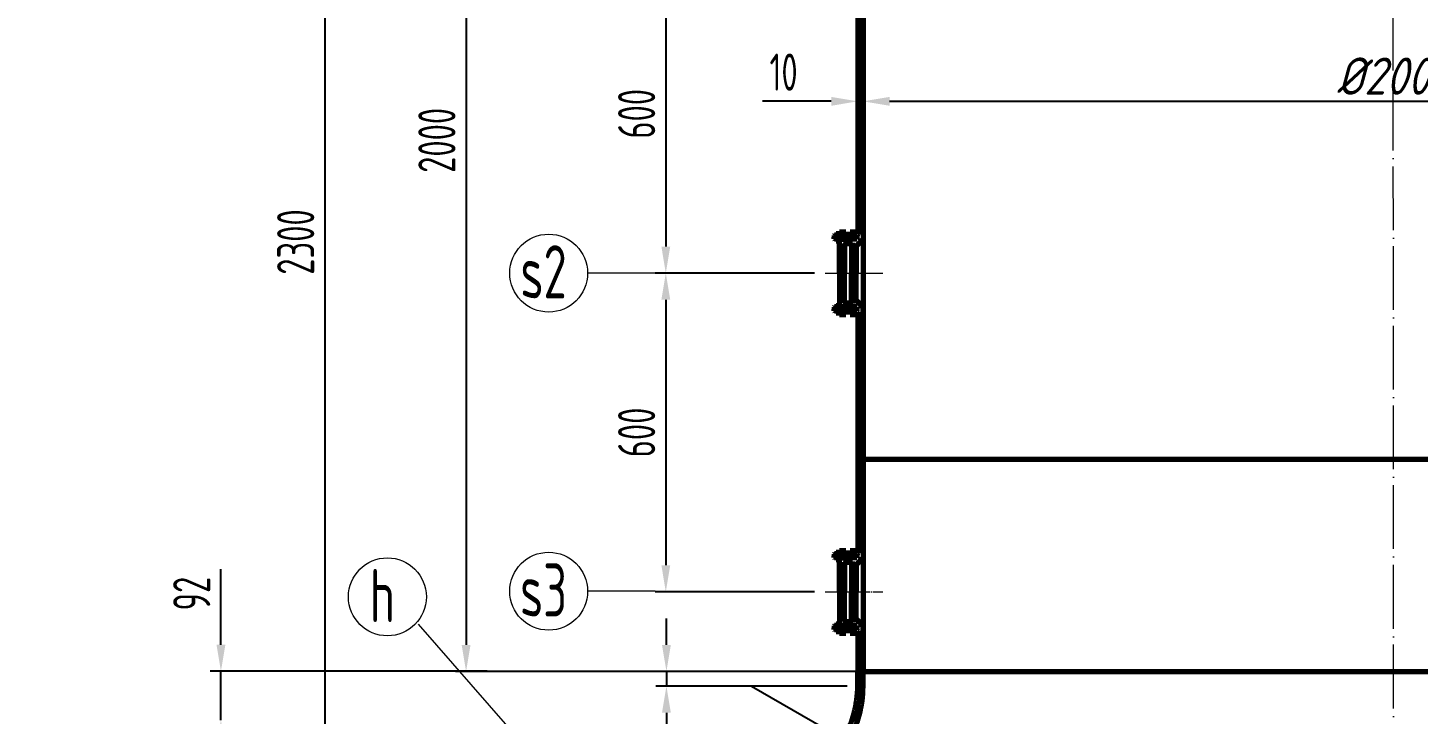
# Model space of a CAD drawing. Header units: millimetres. Extents: x -81840 to -67320, y -57700 to -40880.
# Drawn here: x -77772 to -75151, y -45965 to -44673 of the extents above; entities that cross this region are included whole.
import ezdxf
from ezdxf.enums import TextEntityAlignment as Align

# ---------------------------------------------------------------- set-up
doc = ezdxf.new("R2010")
doc.units = ezdxf.units.MM
doc.linetypes.add('ACAD_ISO04W100', pattern=[30, 24, -3, 0, -3])
for name, color, linetype, lineweight in [('中心线', 1, 'ACAD_ISO04W100', 18), ('标注', 7, 'Continuous', 18), ('粗实线', 4, 'Continuous', 70)]:
    doc.layers.add(name, color=color, linetype=linetype, lineweight=lineweight)
doc.styles.add('GB', font='gbeitc.shx', dxfattribs={"bigfont": 'gbcbig.shx'})
doc.styles.add('HGCAD', font='gbenor.shx', dxfattribs={"width": 0.75, "bigfont": 'gbcbig.shx'})
doc.dimstyles.new('GB$0', dxfattribs={"dimscale": 20, "dimtxt": 3.5, "dimasz": 2.5, "dimexe": 2.25, "dimexo": 2, "dimtad": 1, "dimdec": 0, "dimtxsty": 'GB', "dimcen": 2.5, "dimadec": 0, "dimazin": 0, "dimtfac": 1, "dimtdec": 0, "dimtmove": 0, "dimatfit": 3, "dimfxl": 0, "dimarcsym": 0})
doc.dimstyles.new('GB$2', dxfattribs={"dimscale": 20, "dimtxt": 3.5, "dimasz": 2.5, "dimexe": 2.25, "dimexo": 2, "dimtad": 1, "dimdec": 0, "dimtxsty": 'GB', "dimcen": 2.5, "dimadec": 0, "dimazin": 0, "dimtfac": 1, "dimtdec": 0, "dimtmove": 0, "dimatfit": 3, "dimfxl": 0, "dimarcsym": 0})
doc.dimstyles.new('GB$4', dxfattribs={"dimscale": 20, "dimtxt": 3.5, "dimasz": 2.5, "dimexe": 2.25, "dimexo": 2, "dimtad": 1, "dimtoh": 1, "dimdec": 0, "dimtxsty": 'GB', "dimcen": 2.5, "dimadec": 0, "dimazin": 0, "dimtfac": 1, "dimtdec": 0, "dimtmove": 0, "dimatfit": 3, "dimfxl": 0, "dimarcsym": 0})

# ---------------------------------------------------------------- blocks, each defined once
blk = doc.blocks.new('*D194')
at = {"layer": 'Defpoints', "color": 0, "ltscale": 20}
for p in [(-76197.5, -44798.3), (-74197.5, -44811.4), (-74197.5, -44846.5)]:
    blk.add_point(p, dxfattribs=at)
at = {"layer": '标注', "color": 0, "lineweight": -2, "ltscale": 20}
for p, q in [((-74197.5, -44806.5), (-74197.5, -44766.4)), ((-76147.5, -44811.4), (-74247.5, -44811.4)), ((-76197.5, -44838.3), (-76197.5, -44856.4))]:
    blk.add_line(p, q, dxfattribs=at)
at = {"layer": '标注', "color": 0, "ltscale": 20}
for points in [[(-76147.5, -44803.1), (-76147.5, -44819.8), (-76197.5, -44811.4)], [(-74247.5, -44803.1), (-74247.5, -44819.8), (-74197.5, -44811.4)]]:
    blk.add_solid(points, dxfattribs=at)
at = {"layer": '标注', "color": 0, "ltscale": 20, "insert": (-75197.5, -44763.9), "char_height": 70, "attachment_point": 5, "style": 'GB'}
blk.add_mtext('%%C2000', dxfattribs=at)
blk = doc.blocks.new('*D197')
at = {"layer": 'Defpoints', "color": 0, "ltscale": 20}
for p in [(-76230.6, -43884.9), (-77211.7, -46184.8), (-75451.7, -46184.8)]:
    blk.add_point(p, dxfattribs=at)
at = {"layer": '标注', "color": 0, "lineweight": -2, "ltscale": 20}
for p, q in [((-76250.6, -43884.9), (-77231.7, -43884.9)), ((-77211.7, -43934.9), (-77211.7, -46134.8)), ((-75471.7, -46184.8), (-77231.7, -46184.8))]:
    blk.add_line(p, q, dxfattribs=at)
at = {"layer": '标注', "color": 0, "ltscale": 20}
for points in [[(-77220, -43934.9), (-77203.4, -43934.9), (-77211.7, -43884.9)], [(-77220, -46134.8), (-77203.4, -46134.8), (-77211.7, -46184.8)]]:
    blk.add_solid(points, dxfattribs=at)
at = {"layer": '标注', "color": 0, "ltscale": 20, "insert": (-77266.7, -45076.3), "char_height": 70, "attachment_point": 5, "rotation": 90, "style": 'HGCAD'}
blk.add_mtext('2300', dxfattribs=at)
blk = doc.blocks.new('*D262')
at = {"layer": 'Defpoints', "color": 0, "ltscale": 20}
for p in [(-75425.5, -42628.8), (-78037.3, -51231.2), (-75606.5, -51231.2)]:
    blk.add_point(p, dxfattribs=at)
at = {"layer": '标注', "color": 0, "lineweight": -2, "ltscale": 20}
for p, q in [((-75445.5, -42628.8), (-78057.3, -42628.8)), ((-78037.3, -42678.8), (-78037.3, -51181.2)), ((-75626.5, -51231.2), (-78057.3, -51231.2))]:
    blk.add_line(p, q, dxfattribs=at)
at = {"layer": '标注', "color": 0, "ltscale": 20}
for points in [[(-78045.6, -42678.8), (-78028.9, -42678.8), (-78037.3, -42628.8)], [(-78045.6, -51181.2), (-78028.9, -51181.2), (-78037.3, -51231.2)]]:
    blk.add_solid(points, dxfattribs=at)
at = {"layer": '标注', "color": 0, "ltscale": 20, "insert": (-78092.3, -46942.5), "char_height": 70, "attachment_point": 5, "rotation": 90, "style": 'HGCAD'}
blk.add_mtext('8602', dxfattribs=at)
blk = doc.blocks.new('*D267')
at = {"layer": 'Defpoints', "color": 0, "ltscale": 20}
for p in [(-76569.2, -44534.9), (-76569.2, -45134.9), (-76268.7, -45134.9)]:
    blk.add_point(p, dxfattribs=at)
at = {"layer": '标注', "color": 0, "lineweight": -2, "ltscale": 20}
for p, q in [((-76569.2, -44584.9), (-76569.2, -45084.9)), ((-76288.7, -45134.9), (-76589.2, -45134.9))]:
    blk.add_line(p, q, dxfattribs=at)
at = {"layer": '标注', "color": 0, "ltscale": 20}
for points in [[(-76577.5, -44584.9), (-76560.9, -44584.9), (-76569.2, -44534.9)], [(-76577.5, -45084.9), (-76560.9, -45084.9), (-76569.2, -45134.9)]]:
    blk.add_solid(points, dxfattribs=at)
at = {"layer": '标注', "color": 0, "ltscale": 20, "insert": (-76624.2, -44834.9), "char_height": 70, "attachment_point": 5, "rotation": 90, "style": 'HGCAD'}
blk.add_mtext('600', dxfattribs=at)
blk = doc.blocks.new('*D268')
at = {"layer": 'Defpoints', "color": 0, "ltscale": 20}
for p in [(-76569.2, -45134.9), (-76569.2, -45734.9), (-76268.7, -45734.9)]:
    blk.add_point(p, dxfattribs=at)
at = {"layer": '标注', "color": 0, "lineweight": -2, "ltscale": 20}
for p, q in [((-76569.2, -45184.9), (-76569.2, -45684.9)), ((-76288.7, -45734.9), (-76589.2, -45734.9))]:
    blk.add_line(p, q, dxfattribs=at)
at = {"layer": '标注', "color": 0, "ltscale": 20}
for points in [[(-76577.5, -45184.9), (-76560.9, -45184.9), (-76569.2, -45134.9)], [(-76577.5, -45684.9), (-76560.9, -45684.9), (-76569.2, -45734.9)]]:
    blk.add_solid(points, dxfattribs=at)
at = {"layer": '标注', "color": 0, "ltscale": 20, "insert": (-76624.2, -45434.9), "char_height": 70, "attachment_point": 5, "rotation": 90, "style": 'HGCAD'}
blk.add_mtext('600', dxfattribs=at)
blk = doc.blocks.new('*D289')
at = {"layer": 'Defpoints', "color": 0, "ltscale": 20}
for p in [(-76407.5, -45912.6), (-76234.3, -46012.6)]:
    blk.add_point(p, dxfattribs=at)
at = {"layer": '标注', "color": 0, "lineweight": -2, "ltscale": 20}
for p, q in [((-76407.5, -45912.6), (-76234.3, -46012.6)), ((-76087.1, -46097.6), (-76191, -46037.6)), ((-75953.3, -46097.6), (-76087.1, -46097.6))]:
    blk.add_line(p, q, dxfattribs=at)
at = {"layer": '标注', "color": 0, "ltscale": 20}
blk.add_solid([(-76186.9, -46030.4), (-76195.2, -46044.8), (-76234.3, -46012.6)], dxfattribs=at)
at = {"layer": '标注', "color": 0, "ltscale": 20, "insert": (-76010.2, -46042.6), "char_height": 70, "attachment_point": 5, "style": 'HGCAD'}
blk.add_mtext('R200', dxfattribs=at)
blk = doc.blocks.new('*D290')
at = {"layer": 'Defpoints', "color": 0, "ltscale": 20}
for p in [(-76207.5, -45884.9), (-76568, -45912.6), (-76207.5, -45912.6)]:
    blk.add_point(p, dxfattribs=at)
at = {"layer": '标注', "color": 0, "lineweight": -2, "ltscale": 20}
for p, q in [((-76568, -45834.9), (-76568, -45784.9)), ((-76227.5, -45884.9), (-76588, -45884.9)), ((-76568, -45884.9), (-76568, -45912.6)), ((-76227.5, -45912.6), (-76588, -45912.6)), ((-76568, -45962.6), (-76568, -46101.8))]:
    blk.add_line(p, q, dxfattribs=at)
at = {"layer": '标注', "color": 0, "ltscale": 20}
for points in [[(-76576.4, -45834.9), (-76559.7, -45834.9), (-76568, -45884.9)], [(-76576.4, -45962.6), (-76559.7, -45962.6), (-76568, -45912.6)]]:
    blk.add_solid(points, dxfattribs=at)
at = {"layer": '标注', "color": 0, "ltscale": 20, "insert": (-76623, -46057.2), "char_height": 70, "attachment_point": 5, "rotation": 90, "style": 'HGCAD'}
blk.add_mtext('28', dxfattribs=at)
blk = doc.blocks.new('*D291')
at = {"layer": 'Defpoints', "color": 0, "ltscale": 20}
for p in [(-75198.5, -42384.9), (-76225.7, -46017.6), (-75988.2, -46408.7), (-76637.2, -46730.5), (-75197.5, -51207.9)]:
    blk.add_point(p, dxfattribs=at)
at = {"layer": '标注', "color": 0, "lineweight": -2, "ltscale": 20}
blk.add_arc((-75198.3, -44238.1), 2309.9, 241.2403, 268.7657, dxfattribs=at)
at = {"layer": '标注', "color": 0, "ltscale": 20}
for points in [[(-76313.7, -46270.3), (-76305.5, -46255.8), (-76353.2, -46238.5)], [(-75247.9, -46539.1), (-75248.1, -46555.8), (-75198, -46548)]]:
    blk.add_solid(points, dxfattribs=at)
at = {"layer": '标注', "color": 0, "ltscale": 20, "insert": (-75781.8, -46416.2), "char_height": 70, "attachment_point": 5, "rotation": 345.003, "style": 'HGCAD'}
blk.add_mtext('30°', dxfattribs=at)
blk = doc.blocks.new('*D297')
at = {"layer": 'Defpoints', "color": 0, "ltscale": 20}
for p in [(-76789, -43884.9), (-76945.6, -45884.9), (-76167.5, -45884.9)]:
    blk.add_point(p, dxfattribs=at)
at = {"layer": '标注', "color": 0, "lineweight": -2, "ltscale": 20}
for p, q in [((-76809, -43884.9), (-76965.6, -43884.9)), ((-76945.6, -43934.9), (-76945.6, -45834.9)), ((-76187.5, -45884.9), (-76965.6, -45884.9))]:
    blk.add_line(p, q, dxfattribs=at)
at = {"layer": '标注', "color": 0, "ltscale": 20}
for points in [[(-76953.9, -43934.9), (-76937.2, -43934.9), (-76945.6, -43884.9)], [(-76953.9, -45834.9), (-76937.2, -45834.9), (-76945.6, -45884.9)]]:
    blk.add_solid(points, dxfattribs=at)
at = {"layer": '标注', "color": 0, "ltscale": 20, "insert": (-77000.6, -44884.9), "char_height": 70, "attachment_point": 5, "rotation": 90, "style": 'HGCAD'}
blk.add_mtext('2000', dxfattribs=at)
blk = doc.blocks.new('*D298')
at = {"layer": 'Defpoints', "color": 0, "ltscale": 20}
for p in [(-75198.5, -42384.9), (-76637.2, -48549.3), (-75589, -48823.7), (-75710.9, -50153.8), (-75197.5, -51207.9)]:
    blk.add_point(p, dxfattribs=at)
at = {"layer": '标注', "color": 0, "lineweight": -2, "ltscale": 20}
blk.add_arc((-75197.6, -51042.9), 2253.5, 91.2772, 118.7287, dxfattribs=at)
at = {"layer": '标注', "color": 0, "ltscale": 20}
for points in [[(-75247.9, -48781.7), (-75247.7, -48798.3), (-75197.8, -48789.4)], [(-76276.6, -49074.1), (-76284.8, -49059.6), (-76324.3, -49091.4)]]:
    blk.add_solid(points, dxfattribs=at)
at = {"layer": '标注', "color": 0, "ltscale": 20, "insert": (-75795.2, -48813.1), "char_height": 70, "attachment_point": 5, "rotation": 15.003, "style": 'HGCAD'}
blk.add_mtext('30°', dxfattribs=at)
blk = doc.blocks.new('*D229')
at = {"layer": 'Defpoints', "color": 0, "ltscale": 20}
for p in [(-76207.5, -44811.4), (-76207.5, -44811.4), (-76197.5, -44811.4)]:
    blk.add_point(p, dxfattribs=at)
at = {"layer": '标注', "color": 0, "lineweight": -2, "ltscale": 20}
for p, q in [((-76257.5, -44811.4), (-76386.9, -44811.4)), ((-76197.5, -44811.4), (-76207.5, -44811.4)), ((-76147.5, -44811.4), (-76097.5, -44811.4))]:
    blk.add_line(p, q, dxfattribs=at)
at = {"layer": '标注', "color": 0, "ltscale": 20}
for points in [[(-76257.5, -44803.1), (-76257.5, -44819.8), (-76207.5, -44811.4)], [(-76147.5, -44803.1), (-76147.5, -44819.8), (-76197.5, -44811.4)]]:
    blk.add_solid(points, dxfattribs=at)
at = {"layer": '标注', "color": 0, "ltscale": 20, "insert": (-76347.2, -44756.4), "char_height": 70, "attachment_point": 5, "style": 'HGCAD'}
blk.add_mtext('10', dxfattribs=at)
blk = doc.blocks.new('*D191')
at = {"layer": 'Defpoints', "color": 0, "ltscale": 20}
for p in [(-75200.4, -42384.9), (-75002.5, -42828.8), (-75112.2, -42960.2), (-74289.2, -43537.9), (-75201.3, -51459.7)]:
    blk.add_point(p, dxfattribs=at)
at = {"layer": '标注', "color": 0, "lineweight": -2, "ltscale": 20}
blk.add_arc((-75200.4, -42632), 339.9, 278.4309, 306.7317, dxfattribs=at)
at = {"layer": '标注', "color": 0, "ltscale": 20}
for points in [[(-75002.6, -42898.1), (-74991.7, -42910.7), (-74959.4, -42871.6)], [(-75150, -42976.5), (-75151.2, -42959.9), (-75200.5, -42971.9)]]:
    blk.add_solid(points, dxfattribs=at)
at = {"layer": '标注', "color": 0, "ltscale": 20, "insert": (-75091, -42895), "char_height": 70, "attachment_point": 5, "rotation": 22.5813, "style": 'HGCAD'}
blk.add_mtext('45%%D', dxfattribs=at)
blk = doc.blocks.new('*D205')
at = {"layer": 'Defpoints', "color": 0, "ltscale": 20}
for p in [(-77407.6, -45884.6), (-76885.6, -45884.6), (-77407.6, -45976.6)]:
    blk.add_point(p, dxfattribs=at)
at = {"layer": '标注', "color": 0, "lineweight": -2, "ltscale": 20}
for p, q in [((-77407.6, -45834.6), (-77407.6, -45692)), ((-76905.6, -45884.6), (-77427.6, -45884.6)), ((-77407.6, -45976.6), (-77407.6, -45884.6)), ((-77407.6, -46026.6), (-77407.6, -46076.6))]:
    blk.add_line(p, q, dxfattribs=at)
at = {"layer": '标注', "color": 0, "ltscale": 20}
for points in [[(-77415.9, -45834.6), (-77399.2, -45834.6), (-77407.6, -45884.6)], [(-77415.9, -46026.6), (-77399.2, -46026.6), (-77407.6, -45976.6)]]:
    blk.add_solid(points, dxfattribs=at)
at = {"layer": '标注', "color": 0, "ltscale": 20, "insert": (-77462.6, -45738.3), "char_height": 70, "attachment_point": 5, "rotation": 90, "style": 'HGCAD'}
blk.add_mtext('92', dxfattribs=at)

msp = doc.modelspace()

# ---------------------------------------------------------------- hatches: boundary and pattern name
at = {"layer": '中心线', "linetype": 'ByBlock', "lineweight": 18}
for points in [[(-76233.71, -45083.95), (-76233.71, -45078.92), (-76233.71, -45077.91), (-76232.37, -45077.91), (-76232.37, -45083.95)], [(-76217.62, -45083.95), (-76217.62, -45078.92), (-76217.62, -45077.91), (-76218.96, -45077.91), (-76218.96, -45083.95)], [(-76233.71, -45185.86), (-76233.71, -45190.89), (-76233.71, -45191.89), (-76232.37, -45191.89), (-76232.37, -45185.86)], [(-76217.62, -45185.86), (-76217.62, -45190.89), (-76217.62, -45191.89), (-76218.96, -45191.89), (-76218.96, -45185.86)], [(-76233.71, -45683.95), (-76233.71, -45678.92), (-76233.71, -45677.91), (-76232.37, -45677.91), (-76232.37, -45683.95)], [(-76217.62, -45683.95), (-76217.62, -45678.92), (-76217.62, -45677.91), (-76218.96, -45677.91), (-76218.96, -45683.95)], [(-76233.71, -45785.86), (-76233.71, -45790.89), (-76233.71, -45791.89), (-76232.37, -45791.89), (-76232.37, -45785.86)], [(-76217.62, -45785.86), (-76217.62, -45790.89), (-76217.62, -45791.89), (-76218.96, -45791.89), (-76218.96, -45785.86)]]:
    msp.add_hatch(color=256, dxfattribs=at).paths.add_polyline_path(points)

# ---------------------------------------------------------------- linework, layer by layer
msp.add_point((-76197.52, -45633.1))
at = {"layer": '中心线', "ltscale": 5}
for p, q in [((-75197.55, -51207.94), (-75198.46, -42384.94)), ((-76268.69, -45134.9), (-76160.23, -45134.9))]:
    msp.add_line(p, q, dxfattribs=at)
at = {"layer": '中心线', "linetype": 'ByBlock', "lineweight": 18}
for p, q in [((-76248.46, -45063.83), (-76251.81, -45063.83)), ((-76205.46, -45067.19), (-76254.72, -45067.19)), ((-76248.46, -45070.54), (-76251.81, -45070.54)), ((-76233.71, -45078.92), (-76233.71, -45077.91)), ((-76232.37, -45083.95), (-76233.71, -45083.95)), ((-76232.37, -45077.91), (-76232.37, -45083.95)), ((-76217.62, -45077.91), (-76218.96, -45077.91)), ((-76218.96, -45078.92), (-76218.96, -45077.91)), ((-76218.96, -45083.95), (-76217.62, -45083.95)), ((-76232.37, -45185.86), (-76233.71, -45185.86)), ((-76233.71, -45190.89), (-76233.71, -45191.89)), ((-76232.37, -45191.89), (-76232.37, -45185.86)), ((-76229.69, -45195.58), (-76229.69, -45190.89)), ((-76218.96, -45185.86), (-76217.62, -45185.86)), ((-76218.96, -45190.89), (-76218.96, -45191.89)), ((-76217.62, -45191.89), (-76218.96, -45191.89)), ((-76204.2, -45202.62), (-76254.72, -45202.62)), ((-76248.46, -45199.27), (-76251.81, -45199.27)), ((-76248.46, -45205.97), (-76251.81, -45205.97)), ((-76205.46, -45667.19), (-76254.72, -45667.19)), ((-76248.46, -45663.83), (-76251.81, -45663.83)), ((-76248.46, -45670.54), (-76251.81, -45670.54)), ((-76233.71, -45678.92), (-76233.71, -45677.91)), ((-76232.37, -45683.95), (-76233.71, -45683.95)), ((-76232.37, -45677.91), (-76232.37, -45683.95)), ((-76217.62, -45677.91), (-76218.96, -45677.91)), ((-76218.96, -45678.92), (-76218.96, -45677.91)), ((-76218.96, -45683.95), (-76217.62, -45683.95)), ((-76248.46, -45799.27), (-76251.81, -45799.27)), ((-76232.37, -45785.86), (-76233.71, -45785.86)), ((-76233.71, -45790.89), (-76233.71, -45791.89)), ((-76232.37, -45791.89), (-76232.37, -45785.86)), ((-76229.69, -45795.58), (-76229.69, -45790.89)), ((-76218.96, -45785.86), (-76217.62, -45785.86)), ((-76218.96, -45790.89), (-76218.96, -45791.89)), ((-76217.62, -45791.89), (-76218.96, -45791.89)), ((-76204.2, -45802.62), (-76254.72, -45802.62)), ((-76248.46, -45805.97), (-76251.81, -45805.97))]:
    msp.add_line(p, q, dxfattribs=at)
at = {"layer": '中心线'}
msp.add_line((-76268.69, -45734.9), (-76160.23, -45734.9), dxfattribs=at)
at = {"layer": '标注', "ltscale": 20}
for p, q in [((-76589.2, -45134.9), (-76716.53, -45134.9)), ((-76589.2, -45733.81), (-76716.53, -45733.81)), ((-77036.09, -45795.8), (-76620.04, -46271.27)), ((-75481.4, -45884.9), (-75817.54, -45884.9))]:
    msp.add_line(p, q, dxfattribs=at)
for centre in [(-76789.92, -45134.9), (-76789.92, -45733.81), (-77093.86, -45744.43)]:
    msp.add_circle(centre, 73.39, dxfattribs=at)
at = {"layer": '粗实线'}
for p, q in [((-76197.52, -43884.9), (-76197.52, -45884.9)), ((-76207.52, -44612.68), (-76207.52, -45057.13)), ((-76207.52, -45212.68), (-76207.52, -45657.13)), ((-76207.52, -45484.9), (-74187.52, -45484.9)), ((-76207.52, -45812.68), (-76207.52, -45884.9)), ((-76207.52, -45884.9), (-74187.52, -45884.9)), ((-76207.52, -45912.61), (-76207.52, -45884.9)), ((-76197.52, -45912.61), (-76197.52, -45884.9))]:
    msp.add_line(p, q, dxfattribs=at)
at = {"layer": '粗实线', "linetype": 'ByBlock'}
for p, q in [((-76251.81, -45063.83), (-76251.14, -45063.16)), ((-76251.81, -45063.83), (-76251.81, -45067.19)), ((-76248.46, -45063.16), (-76251.14, -45063.16)), ((-76248.46, -45060.1), (-76241.76, -45060.1)), ((-76248.46, -45071.21), (-76248.46, -45060.1)), ((-76248.46, -45063.16), (-76248.46, -45074.27)), ((-76248.46, -45064.34), (-76241.76, -45064.34)), ((-76241.76, -45134.9), (-76241.76, -45057.13)), ((-76241.76, -45057.13), (-76229.69, -45057.13)), ((-76229.69, -45062.83), (-76241.76, -45062.83)), ((-76209.05, -45063.16), (-76241.76, -45063.16)), ((-76209.05, -45063.83), (-76241.76, -45063.83)), ((-76229.69, -45057.13), (-76229.69, -45063.16)), ((-76221.64, -45063.16), (-76221.64, -45057.13)), ((-76221.64, -45057.13), (-76197.52, -45057.13)), ((-76212.46, -45063.16), (-76212.46, -45071.21)), ((-76212.46, -45063.16), (-76211.84, -45063.82)), ((-76211.84, -45063.82), (-76211.84, -45067.19)), ((-76209.05, -45063.16), (-76209.05, -45071.21)), ((-76209.05, -45063.74), (-76207.2, -45067.1)), ((-76197.52, -45057.13), (-76197.52, -45193.39)), ((-76251.81, -45070.54), (-76251.81, -45067.19)), ((-76251.81, -45070.54), (-76251.14, -45071.21)), ((-76248.46, -45071.21), (-76251.14, -45071.21)), ((-76248.46, -45070.04), (-76241.76, -45070.04)), ((-76248.46, -45074.27), (-76241.76, -45074.27)), ((-76209.05, -45070.54), (-76241.76, -45070.54)), ((-76209.05, -45071.21), (-76241.76, -45071.21)), ((-76229.69, -45071.54), (-76241.76, -45071.54)), ((-76239.74, -45083.95), (-76241.76, -45080.46)), ((-76239.74, -45083.95), (-76239.74, -45134.9)), ((-76233.71, -45083.95), (-76239.74, -45083.95)), ((-76233.71, -45077.91), (-76229.69, -45077.91)), ((-76233.71, -45078.92), (-76233.71, -45134.9)), ((-76232.37, -45078.92), (-76232.37, -45134.9)), ((-76232.37, -45078.92), (-76218.96, -45078.92)), ((-76232.37, -45083.95), (-76232.37, -45134.23)), ((-76229.69, -45071.21), (-76229.69, -45078.92)), ((-76221.64, -45078.92), (-76221.64, -45071.21)), ((-76221.64, -45077.91), (-76218.96, -45077.91)), ((-76218.96, -45078.92), (-76218.96, -45134.9)), ((-76217.62, -45134.9), (-76217.62, -45077.91)), ((-76217.62, -45083.95), (-76210.57, -45083.95)), ((-76212.46, -45071.21), (-76211.84, -45070.55)), ((-76211.84, -45070.55), (-76211.84, -45067.19)), ((-76210.57, -45083.95), (-76197.52, -45070.9)), ((-76210.57, -45083.95), (-76210.57, -45134.9)), ((-76209.05, -45070.45), (-76207.2, -45067.1)), ((-76241.76, -45134.9), (-76241.76, -45212.68)), ((-76239.74, -45185.86), (-76239.74, -45134.9)), ((-76233.71, -45190.89), (-76233.71, -45134.9)), ((-76232.37, -45185.86), (-76232.37, -45134.9)), ((-76232.37, -45190.89), (-76232.37, -45134.9)), ((-76218.96, -45190.89), (-76218.96, -45134.9)), ((-76217.62, -45134.9), (-76217.62, -45191.89)), ((-76210.57, -45185.86), (-76210.57, -45134.9)), ((-76248.46, -45195.53), (-76241.76, -45195.53)), ((-76248.46, -45206.64), (-76248.46, -45195.53)), ((-76239.74, -45185.86), (-76241.76, -45189.34)), ((-76233.71, -45185.86), (-76239.74, -45185.86)), ((-76233.71, -45191.89), (-76229.69, -45191.89)), ((-76232.37, -45190.89), (-76218.96, -45190.89)), ((-76229.69, -45198.6), (-76229.69, -45190.89)), ((-76221.64, -45190.89), (-76221.64, -45198.6)), ((-76221.64, -45191.89), (-76218.96, -45191.89)), ((-76217.62, -45185.86), (-76210.57, -45185.86)), ((-76210.57, -45185.86), (-76197.52, -45198.9)), ((-76197.52, -45212.68), (-76197.52, -45193.39)), ((-76251.81, -45199.27), (-76251.14, -45198.6)), ((-76251.81, -45199.27), (-76251.81, -45202.62)), ((-76251.81, -45205.97), (-76251.81, -45202.62)), ((-76251.81, -45205.97), (-76251.14, -45206.64)), ((-76248.46, -45198.6), (-76251.14, -45198.6)), ((-76248.46, -45206.64), (-76251.14, -45206.64)), ((-76248.46, -45198.6), (-76248.46, -45209.71)), ((-76248.46, -45199.77), (-76241.76, -45199.77)), ((-76248.46, -45205.47), (-76241.76, -45205.47)), ((-76248.46, -45209.71), (-76241.76, -45209.71)), ((-76229.69, -45198.26), (-76241.76, -45198.26)), ((-76209.05, -45198.6), (-76241.76, -45198.6)), ((-76209.05, -45199.27), (-76241.76, -45199.27)), ((-76209.05, -45205.97), (-76241.76, -45205.97)), ((-76209.05, -45206.64), (-76241.76, -45206.64)), ((-76229.69, -45206.98), (-76241.76, -45206.98)), ((-76241.76, -45212.68), (-76229.69, -45212.68)), ((-76229.69, -45212.68), (-76229.69, -45206.64)), ((-76221.64, -45206.64), (-76221.64, -45212.68)), ((-76221.64, -45212.68), (-76197.52, -45212.68)), ((-76212.46, -45198.6), (-76211.84, -45199.25)), ((-76212.46, -45206.64), (-76212.46, -45198.6)), ((-76212.46, -45206.64), (-76211.84, -45205.98)), ((-76211.84, -45199.25), (-76211.84, -45202.62)), ((-76211.84, -45205.98), (-76211.84, -45202.62)), ((-76209.05, -45206.64), (-76209.05, -45198.6)), ((-76209.05, -45199.27), (-76207.2, -45202.62)), ((-76209.05, -45205.97), (-76207.2, -45202.62)), ((-76251.81, -45663.83), (-76251.14, -45663.16)), ((-76251.81, -45663.83), (-76251.81, -45667.19)), ((-76251.81, -45670.54), (-76251.81, -45667.19)), ((-76248.46, -45663.16), (-76251.14, -45663.16)), ((-76248.46, -45660.1), (-76241.76, -45660.1)), ((-76248.46, -45671.21), (-76248.46, -45660.1)), ((-76248.46, -45663.16), (-76248.46, -45674.27)), ((-76248.46, -45664.34), (-76241.76, -45664.34)), ((-76241.76, -45734.9), (-76241.76, -45657.13)), ((-76241.76, -45657.13), (-76229.69, -45657.13)), ((-76229.69, -45662.83), (-76241.76, -45662.83)), ((-76209.05, -45663.16), (-76241.76, -45663.16)), ((-76209.05, -45663.83), (-76241.76, -45663.83)), ((-76229.69, -45657.13), (-76229.69, -45663.16)), ((-76221.64, -45663.16), (-76221.64, -45657.13)), ((-76221.64, -45657.13), (-76197.52, -45657.13)), ((-76212.46, -45663.16), (-76212.46, -45671.21)), ((-76212.46, -45663.16), (-76211.84, -45663.82)), ((-76211.84, -45663.82), (-76211.84, -45667.19)), ((-76211.84, -45670.55), (-76211.84, -45667.19)), ((-76209.05, -45663.16), (-76209.05, -45671.21)), ((-76209.05, -45663.74), (-76207.2, -45667.1)), ((-76209.05, -45670.45), (-76207.2, -45667.1)), ((-76197.52, -45657.13), (-76197.52, -45793.39)), ((-76251.81, -45670.54), (-76251.14, -45671.21)), ((-76248.46, -45671.21), (-76251.14, -45671.21)), ((-76248.46, -45670.04), (-76241.76, -45670.04)), ((-76248.46, -45674.27), (-76241.76, -45674.27)), ((-76209.05, -45670.54), (-76241.76, -45670.54)), ((-76209.05, -45671.21), (-76241.76, -45671.21)), ((-76229.69, -45671.54), (-76241.76, -45671.54)), ((-76239.74, -45683.95), (-76241.76, -45680.46)), ((-76239.74, -45683.95), (-76239.74, -45734.9)), ((-76233.71, -45683.95), (-76239.74, -45683.95)), ((-76233.71, -45677.91), (-76229.69, -45677.91)), ((-76233.71, -45678.92), (-76233.71, -45734.9)), ((-76232.37, -45678.92), (-76232.37, -45734.9)), ((-76232.37, -45678.92), (-76218.96, -45678.92)), ((-76232.37, -45683.95), (-76232.37, -45734.23)), ((-76229.69, -45671.21), (-76229.69, -45678.92)), ((-76221.64, -45678.92), (-76221.64, -45671.21)), ((-76221.64, -45677.91), (-76218.96, -45677.91)), ((-76218.96, -45678.92), (-76218.96, -45734.9)), ((-76217.62, -45734.9), (-76217.62, -45677.91)), ((-76217.62, -45683.95), (-76210.57, -45683.95)), ((-76212.46, -45671.21), (-76211.84, -45670.55)), ((-76210.57, -45683.95), (-76197.52, -45670.9)), ((-76210.57, -45683.95), (-76210.57, -45734.9)), ((-76241.76, -45734.9), (-76241.76, -45812.68)), ((-76239.74, -45785.86), (-76239.74, -45734.9)), ((-76233.71, -45790.89), (-76233.71, -45734.9)), ((-76232.37, -45785.86), (-76232.37, -45734.9)), ((-76232.37, -45790.89), (-76232.37, -45734.9)), ((-76218.96, -45790.89), (-76218.96, -45734.9)), ((-76217.62, -45734.9), (-76217.62, -45791.89)), ((-76210.57, -45785.86), (-76210.57, -45734.9)), ((-76251.81, -45799.27), (-76251.14, -45798.6)), ((-76251.81, -45799.27), (-76251.81, -45802.62)), ((-76248.46, -45798.6), (-76251.14, -45798.6)), ((-76248.46, -45795.53), (-76241.76, -45795.53)), ((-76248.46, -45806.64), (-76248.46, -45795.53)), ((-76248.46, -45798.6), (-76248.46, -45809.71)), ((-76248.46, -45799.77), (-76241.76, -45799.77)), ((-76239.74, -45785.86), (-76241.76, -45789.34)), ((-76229.69, -45798.26), (-76241.76, -45798.26)), ((-76209.05, -45798.6), (-76241.76, -45798.6)), ((-76209.05, -45799.27), (-76241.76, -45799.27)), ((-76233.71, -45785.86), (-76239.74, -45785.86)), ((-76233.71, -45791.89), (-76229.69, -45791.89)), ((-76232.37, -45790.89), (-76218.96, -45790.89)), ((-76229.69, -45798.6), (-76229.69, -45790.89)), ((-76221.64, -45790.89), (-76221.64, -45798.6)), ((-76221.64, -45791.89), (-76218.96, -45791.89)), ((-76217.62, -45785.86), (-76210.57, -45785.86)), ((-76212.46, -45798.6), (-76211.84, -45799.25)), ((-76212.46, -45806.64), (-76212.46, -45798.6)), ((-76211.84, -45799.25), (-76211.84, -45802.62)), ((-76210.57, -45785.86), (-76197.52, -45798.9)), ((-76209.05, -45806.64), (-76209.05, -45798.6)), ((-76209.05, -45799.27), (-76207.2, -45802.62)), ((-76197.52, -45812.68), (-76197.52, -45793.39)), ((-76251.81, -45805.97), (-76251.81, -45802.62)), ((-76251.81, -45805.97), (-76251.14, -45806.64)), ((-76248.46, -45806.64), (-76251.14, -45806.64)), ((-76248.46, -45805.47), (-76241.76, -45805.47)), ((-76248.46, -45809.71), (-76241.76, -45809.71)), ((-76209.05, -45805.97), (-76241.76, -45805.97)), ((-76209.05, -45806.64), (-76241.76, -45806.64)), ((-76229.69, -45806.98), (-76241.76, -45806.98)), ((-76241.76, -45812.68), (-76229.69, -45812.68)), ((-76229.69, -45812.68), (-76229.69, -45806.64)), ((-76221.64, -45806.64), (-76221.64, -45812.68)), ((-76221.64, -45812.68), (-76197.52, -45812.68)), ((-76212.46, -45806.64), (-76211.84, -45805.98)), ((-76211.84, -45805.98), (-76211.84, -45802.62)), ((-76209.05, -45805.97), (-76207.2, -45802.62))]:
    msp.add_line(p, q, dxfattribs=at)
at = {"layer": '粗实线'}
for radius in [200, 210]:
    msp.add_arc((-76407.52, -45912.61), radius, 330, 0, dxfattribs=at)

# ---------------------------------------------------------------- texts
at = {"layer": '标注', "ltscale": 20, "style": 'HGCAD', "width": 0.75}
for s, p in [('s2', (-76799.63, -45132.43)), ('h', (-77103.56, -45741.96)), ('s3', (-76799.63, -45731.34))]:
    msp.add_text(s, height=100, dxfattribs=at).set_placement(p, align=Align.MIDDLE)

# ---------------------------------------------------------------- dimensions: what is measured, and where the dimension line sits
at = {"layer": '标注', "ltscale": 20}
for base, line1, line2, picture, middle in [((-75988.21, -46408.7), ((-75197.55, -51207.94), (-75198.46, -42384.94)), ((-76637.24, -46730.48), (-76225.66, -46017.61)), '*D291', (-75781.76, -46416.17)), ((-75589.03, -48823.71), ((-76637.24, -48549.35), (-75710.92, -50153.77)), ((-75197.55, -51207.94), (-75198.46, -42384.94)), '*D298', (-75795.16, -48813.14))]:
    dim = msp.add_angular_dim_2l(base=base, line1=line1, line2=line2, dimstyle='GB$2', override={"dimexe": 1, "dimexo": 1, "dimgap": 1, "dimdec": 1, "dimdsep": 46, "dimtxsty": 'HGCAD', "dimcen": 0, "dimadec": 1, "dimazin": 2, "dimtdec": 2, "dimatfit": 1}, dxfattribs=at)
    dim.commit()
    dim.dimension.update_dxf_attribs({"geometry": picture, "text_midpoint": middle})
dim = msp.add_angular_dim_2l(base=(-75112.15, -42960.22), line1=((-75201.33, -51459.7), (-75200.39, -42384.94)), line2=((-74289.18, -43537.91), (-75002.51, -42828.76)), text='45%%D', dimstyle='GB$2', override={"dimexe": 1, "dimexo": 1, "dimgap": 1, "dimdec": 1, "dimdsep": 46, "dimtxsty": 'HGCAD', "dimcen": 0, "dimadec": 1, "dimazin": 2, "dimtdec": 2, "dimatfit": 1}, dxfattribs=at)
dim.commit()
dim.dimension.update_dxf_attribs({"geometry": '*D191', "text_midpoint": (-75091.03, -42895.04)})
for base, p1, p2, override, picture, middle in [((-78037.28, -51231.21), (-75425.52, -42628.76), (-75606.48, -51231.21), {"dimscale": 20, "dimexe": 1, "dimexo": 1, "dimgap": 1, "dimdsep": 46, "dimtxsty": 'HGCAD', "dimcen": 0, "dimadec": 1, "dimtdec": 2, "dimatfit": 1}, '*D262', (-78037.28, -46942.48)), ((-77211.71, -46184.76), (-76230.6, -43884.9), (-75451.71, -46184.76), {"dimexe": 1, "dimexo": 1, "dimgap": 1, "dimdsep": 46, "dimtxsty": 'HGCAD', "dimcen": 0, "dimadec": 1, "dimtdec": 2, "dimatfit": 1}, '*D197', (-77211.71, -45076.27))]:
    dim = msp.add_linear_dim(base=base, p1=p1, p2=p2, angle=90, dimstyle='GB$0', override=override, dxfattribs=at)
    dim.commit()
    dim.dimension.update_dxf_attribs({"geometry": picture, "text_midpoint": middle, "dimtype": 160})
for base, p1, p2, override, picture, middle in [((-76945.57, -45884.9), (-76788.98, -43884.9), (-76167.54, -45884.9), {"dimexe": 1, "dimexo": 1, "dimgap": 1, "dimdec": 1, "dimdsep": 46, "dimtxsty": 'HGCAD', "dimcen": 0, "dimadec": 1, "dimtdec": 2, "dimatfit": 1}, '*D297', (-77000.57, -44884.9)), ((-76569.2, -45134.9), (-76569.2, -44534.9), (-76268.69, -45134.9), {"dimexe": 1, "dimexo": 1, "dimgap": 1, "dimdsep": 46, "dimtxsty": 'HGCAD', "dimcen": 0, "dimadec": 1, "dimtdec": 2, "dimatfit": 1}, '*D267', (-76624.2, -44834.9)), ((-76569.2, -45734.9), (-76569.2, -45134.9), (-76268.69, -45734.9), {"dimexe": 1, "dimexo": 1, "dimgap": 1, "dimdsep": 46, "dimtxsty": 'HGCAD', "dimcen": 0, "dimadec": 1, "dimtdec": 2, "dimatfit": 1}, '*D268', (-76624.2, -45434.9)), ((-77407.57, -45884.61), (-77407.57, -45976.64), (-76885.62, -45884.61), {"dimexe": 1, "dimexo": 1, "dimgap": 1, "dimdsep": 46, "dimtxsty": 'HGCAD', "dimcen": 0, "dimadec": 1, "dimtdec": 2, "dimatfit": 1}, '*D205', (-77462.57, -45738.32))]:
    dim = msp.add_linear_dim(base=base, p1=p1, p2=p2, angle=90, dimstyle='GB$0', override=override, dxfattribs=at)
    dim.commit()
    dim.dimension.update_dxf_attribs({"geometry": picture, "text_midpoint": middle})
dim = msp.add_linear_dim(base=(-76207.52, -44811.43), p1=(-76197.52, -44811.43), p2=(-76207.52, -44811.43), dimstyle='GB$0', override={"dimexe": 1, "dimexo": 1, "dimgap": 1, "dimdec": 1, "dimdsep": 46, "dimtxsty": 'HGCAD', "dimcen": 0, "dimadec": 1, "dimtdec": 2, "dimatfit": 1}, dxfattribs=at)
dim.commit()
dim.dimension.update_dxf_attribs({"geometry": '*D229', "text_midpoint": (-76347.23, -44756.43)})
dim = msp.add_linear_dim(base=(-74197.52, -44811.43), p1=(-76197.52, -44798.25), p2=(-74197.52, -44846.52), text='%%C<>', dimstyle='GB$0', override={"dimscale": 20}, dxfattribs=at)
dim.commit()
dim.dimension.update_dxf_attribs({"geometry": '*D194', "text_midpoint": (-75197.52, -44763.93)})
dim = msp.add_linear_dim(base=(-76568.04, -45912.61), p1=(-76207.52, -45884.9), p2=(-76207.52, -45912.61), angle=90, text='28', dimstyle='GB$0', override={"dimexe": 1, "dimexo": 1, "dimgap": 1, "dimdec": 1, "dimdsep": 46, "dimtxsty": 'HGCAD', "dimcen": 0, "dimadec": 1, "dimtdec": 2, "dimatfit": 1}, dxfattribs=at)
dim.commit()
dim.dimension.update_dxf_attribs({"geometry": '*D290', "text_midpoint": (-76623.04, -46057.23)})
dim = msp.add_radius_dim(center=(-76407.52, -45912.61), mpoint=(-76234.32, -46012.61), dimstyle='GB$4', override={"dimexe": 1, "dimexo": 1, "dimgap": 1, "dimdec": 1, "dimdsep": 46, "dimtxsty": 'HGCAD', "dimcen": 0, "dimadec": 1, "dimtdec": 2, "dimtmove": 1}, dxfattribs=at)
dim.commit()
dim.dimension.update_dxf_attribs({"geometry": '*D289', "text_midpoint": (-76010.2, -46042.61)})

doc.saveas('drawing.dxf')
